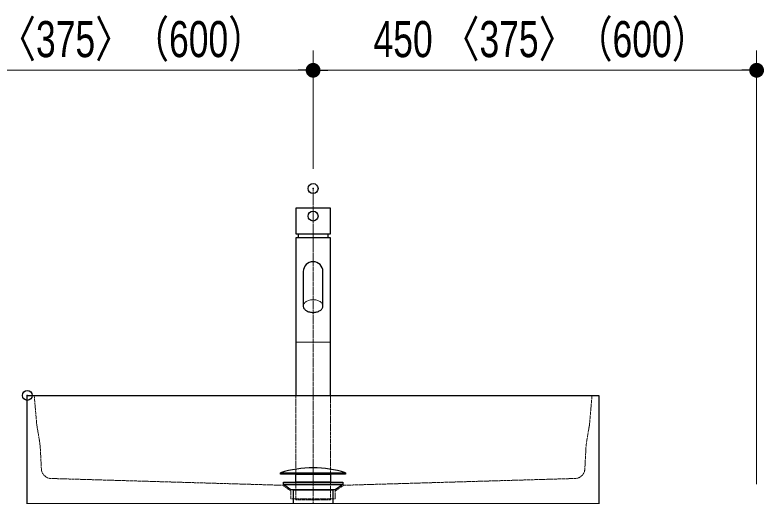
# Model space of a CAD drawing. Units: millimetres, scale not verified. Extents: x -6062 to 6062, y -3045 to 3045.
# Drawn here: x -5170 to -4410, y -1322 to -834 of the extents above; entities that cross this region are included whole.
import ezdxf
from ezdxf.enums import TextEntityAlignment as Align

# ---------------------------------------------------------------- set-up
doc = ezdxf.new("R2010")
doc.units = ezdxf.units.MM
doc.header["$LTSCALE"] = 20
doc.header["$PDMODE"] = 32
doc.header["$PDSIZE"] = 10
doc.linetypes.add('USER1', pattern=[2.91, 1.76, -0.4, 0.35, -0.4])
doc.linetypes.add('USER2', pattern=[1.11, 0.71, -0.4])
for name, color, linetype, lineweight in [('0-1_4給排水', 7, 'Continuous', 30), ('0-2_2寸法-1', 7, 'Continuous', 15), ('0-3_0', 7, 'Continuous', 25), ('0-6_5ボウル・キャビネット', 7, 'Continuous', 15)]:
    doc.layers.add(name, color=color, linetype=linetype, lineweight=lineweight)
doc.layers.add('0-4_Defpoints', color=7, linetype='Continuous')
doc.styles.add('ＭＳ Ｐゴシック', font='')
doc.styles.get('ＭＳ Ｐゴシック').set_extended_font_data('MS PGothic')

# ---------------------------------------------------------------- blocks, each defined once
blk = doc.blocks.new('_Dot')
at = {"layer": '0-3_0'}
blk.add_line((-10, 0), (-20, 0), dxfattribs=at)
for points in [[(0, 0), (-10, 0), (-9.92, 1.25)], [(0, 0), (-9.92, -1.25), (-10, 0)], [(0, 0), (-9.92, 1.25), (-9.69, 2.49)], [(0, 0), (-9.69, -2.49), (-9.92, -1.25)], [(0, 0), (-9.69, 2.49), (-9.3, 3.68)], [(0, 0), (-9.3, -3.68), (-9.69, -2.49)], [(0, 0), (-9.3, 3.68), (-8.76, 4.82)], [(0, 0), (-8.76, -4.82), (-9.3, -3.68)], [(0, 0), (-8.76, 4.82), (-8.09, 5.88)], [(0, 0), (-8.09, -5.88), (-8.76, -4.82)], [(0, 0), (-8.09, 5.88), (-7.29, 6.85)], [(0, 0), (-7.29, -6.85), (-8.09, -5.88)], [(0, 0), (-7.29, 6.85), (-6.37, 7.71)], [(0, 0), (-6.37, -7.71), (-7.29, -6.85)], [(0, 0), (-6.37, 7.71), (-5.36, 8.44)], [(0, 0), (-5.36, -8.44), (-6.37, -7.71)], [(0, 0), (-5.36, 8.44), (-4.26, 9.05)], [(0, 0), (-4.26, -9.05), (-5.36, -8.44)], [(0, 0), (-4.26, 9.05), (-3.09, 9.51)], [(0, 0), (-3.09, -9.51), (-4.26, -9.05)], [(0, 0), (-3.09, 9.51), (-1.87, 9.82)], [(0, 0), (-1.87, -9.82), (-3.09, -9.51)], [(0, 0), (-1.87, 9.82), (-0.63, 9.98)], [(0, 0), (-0.63, -9.98), (-1.87, -9.82)], [(0, 0), (-0.63, 9.98), (0.63, 9.98)], [(0, 0), (0.63, -9.98), (-0.63, -9.98)], [(0, 0), (0.63, 9.98), (1.87, 9.82)], [(0, 0), (1.87, 9.82), (3.09, 9.51)], [(0, 0), (3.09, 9.51), (4.26, 9.05)], [(0, 0), (4.26, 9.05), (5.36, 8.44)], [(0, 0), (5.36, 8.44), (6.37, 7.71)], [(0, 0), (6.37, 7.71), (7.29, 6.85)], [(0, 0), (7.29, 6.85), (8.09, 5.88)], [(0, 0), (8.09, 5.88), (8.76, 4.82)], [(0, 0), (8.76, 4.82), (9.3, 3.68)], [(0, 0), (9.3, 3.68), (9.69, 2.49)], [(0, 0), (9.69, 2.49), (9.92, 1.25)], [(0, 0), (9.92, 1.25), (10, 0)], [(0, 0), (1.87, -9.82), (0.63, -9.98)], [(0, 0), (3.09, -9.51), (1.87, -9.82)], [(0, 0), (4.26, -9.05), (3.09, -9.51)], [(0, 0), (5.36, -8.44), (4.26, -9.05)], [(0, 0), (6.37, -7.71), (5.36, -8.44)], [(0, 0), (7.29, -6.85), (6.37, -7.71)], [(0, 0), (8.09, -5.88), (7.29, -6.85)], [(0, 0), (8.76, -4.82), (8.09, -5.88)], [(0, 0), (9.3, -3.68), (8.76, -4.82)], [(0, 0), (9.69, -2.49), (9.3, -3.68)], [(0, 0), (9.92, -1.25), (9.69, -2.49)], [(0, 0), (10, 0), (9.92, -1.25)]]:
    blk.add_solid(points, dxfattribs=at)
blk = doc.blocks.new('グループ-11')
at = {"layer": '0-6_5ボウル・キャビネット', "linetype": 'USER2'}
for p, q in [((-67260, -24400), (-67213.1, -24936.3)), ((-55986.9, -24936.3), (-55940, -24400)), ((-67196.9, -25063.1), (-67155.3, -25309.3)), ((-56044.7, -25309.3), (-56003.1, -25063.1)), ((-67135.2, -25491.8), (-67114, -25896.7)), ((-56086, -25896.7), (-56064.8, -25491.8))]:
    blk.add_line(p, q, dxfattribs=at)
at = {"layer": '0-6_5ボウル・キャビネット', "lineweight": 30}
blk.add_lwpolyline([(-67400, -24400), (-55800, -24400), (-55800, -26600), (-67400, -26600)], close=True, dxfattribs=at)
at = {"layer": '0-6_5ボウル・キャビネット', "linetype": 'USER2'}
blk.add_lwpolyline([(-66920.1, -26086.1), (-62221.3, -26223.8), (-62050, -26340), (-62050, -26500), (-61150, -26500), (-61150, -26340), (-60978.7, -26223.8), (-56279.9, -26086.1)], dxfattribs=at)
for centre, radius, start, end in [((-65619.2, -24796.8), 1600, 185, 189.57937), ((-57580.8, -24796.8), 1600, 350.42063, 355), ((-68733, -25575.6), 1600, 3, 9.57937), ((-54467, -25575.6), 1600, 170.42063, 177), ((-66914.2, -25886.2), 200, 183, 268.32204), ((-56285.8, -25886.2), 200, 271.67796, 357)]:
    blk.add_arc(centre, radius, start, end, dxfattribs=at)
blk = doc.blocks.new('グループ-17')
at = {"layer": '0-1_4給排水'}
for p, q in [((-61900, -21120), (-61900, -21200)), ((-61300, -21120), (-61300, -21200))]:
    blk.add_line(p, q, dxfattribs=at)
at = {"layer": '0-1_4給排水', "lineweight": 15}
blk.add_line((-61250, -23320), (-61950, -23320), dxfattribs=at)
at = {"layer": '0-1_4給排水'}
blk.add_lwpolyline([(-61950, -20600), (-61950, -21120), (-61250, -21120), (-61250, -20600)], close=True, dxfattribs=at)
for points in [[(-61250, -24400), (-61250, -21200), (-61950, -21200), (-61950, -24400)], [(-61800, -21885.7), (-61800, -22585.7), (-61799.2, -22597.3), (-61796.7, -22609.1), (-61792.3, -22621.1), (-61786, -22633), (-61777.7, -22644.8), (-61767.4, -22656.1), (-61755.3, -22666.8), (-61741.4, -22676.6), (-61726.1, -22685.5), (-61709.4, -22693.3)], [(-61709.4, -22693.3), (-61691.9, -22699.9), (-61673.6, -22705.3), (-61655, -22709.3), (-61636.4, -22712.1), (-61618, -22713.8), (-61600, -22714.3), (-61582, -22713.8), (-61563.6, -22712.1), (-61545, -22709.3), (-61526.4, -22705.3), (-61508.1, -22699.9), (-61490.6, -22693.3), (-61473.9, -22685.5), (-61458.6, -22676.6), (-61444.7, -22666.8), (-61432.6, -22656.1), (-61422.3, -22644.8), (-61414, -22633), (-61407.7, -22621.1), (-61403.3, -22609.1), (-61400.8, -22597.3), (-61400, -22585.7), (-61400, -21885.7)]]:
    blk.add_lwpolyline(points, dxfattribs=at)
at = {"layer": '0-1_4給排水', "lineweight": 15}
blk.add_lwpolyline([(-61400, -22585.7), (-61400.8, -22574.2), (-61403.3, -22562.3), (-61407.7, -22550.3), (-61414, -22538.4), (-61422.3, -22526.7), (-61432.6, -22515.4), (-61444.7, -22504.7), (-61458.6, -22494.8), (-61473.9, -22485.9), (-61490.6, -22478.1), (-61508.1, -22471.5), (-61526.4, -22466.2), (-61545, -22462.1), (-61563.6, -22459.3), (-61582, -22457.7), (-61600, -22457.2), (-61618, -22457.7), (-61636.4, -22459.3), (-61655, -22462.1), (-61673.6, -22466.2), (-61691.9, -22471.5), (-61709.4, -22478.1), (-61726.1, -22485.9), (-61741.4, -22494.8), (-61755.3, -22504.7), (-61767.4, -22515.4), (-61777.7, -22526.7), (-61786, -22538.4), (-61792.3, -22550.3), (-61796.7, -22562.3), (-61799.2, -22574.2), (-61800, -22585.7)], dxfattribs=at)
at = {"layer": '0-1_4給排水', "linetype": 'USER2', "lineweight": 15}
blk.add_lwpolyline([(-61950, -24400), (-61950, -26520), (-61250, -26520), (-61250, -24400)], dxfattribs=at)
at = {"layer": '0-1_4給排水'}
blk.add_circle((-61600, -20760), 100, dxfattribs=at)
for start, end in [(90, 180), (0, 90)]:
    blk.add_arc((-61600, -21885.7), 200, start, end, dxfattribs=at)
blk = doc.blocks.new('グループ-36')
at = {"layer": '0-1_4給排水', "linetype": 'USER1', "lineweight": 15}
blk.add_line((-61600, -41500), (-61600, -20200), dxfattribs=at)
at = {"layer": '0-1_4給排水'}
for points in [[(-62260, -25970), (-60940, -25970), (-60940, -26000), (-62260, -26000)], [(-61950, -26000), (-61250, -26000), (-61250, -26160), (-61950, -26160)], [(-62200, -26160), (-61000, -26160), (-61000, -26210), (-62200, -26210)], [(-62050, -26320), (-62200, -26210), (-61000, -26210), (-61150, -26320)], [(-62000, -26320), (-61200, -26320), (-61200, -27660), (-62000, -27660)]]:
    blk.add_lwpolyline(points, close=True, dxfattribs=at)
blk.add_arc((-61600, -28098), 2228, 72.7687, 107.2313, dxfattribs=at)

msp = doc.modelspace()

# ---------------------------------------------------------------- linework, layer by layer
at = {"layer": '0-2_2寸法-1'}
for p, q in [((-4867.5, -990), (-4867.5, -870)), ((-4867.5, -990), (-4867.5, -870)), ((-4417.5, -1310), (-4417.5, -870)), ((-5302.49, -890), (-4882.51, -890)), ((-4432.51, -890), (-4852.49, -890))]:
    msp.add_line(p, q, dxfattribs=at)
at = {"layer": '0-4_Defpoints'}
for p in [(-4867.5, -890), (-4867.5, -1010), (-5157.5, -1220)]:
    msp.add_point(p, dxfattribs=at)

# ---------------------------------------------------------------- block references
at = {"layer": '0-1_4給排水', "xscale": 0.05, "yscale": 0.05}
for name in ['グループ-36', 'グループ-17']:
    msp.add_blockref(name, (-1787.5, 0), dxfattribs=at)
at = {"layer": '0-2_2寸法-1', "xscale": 0.7503418, "yscale": 0.7503418}
for p in [(-4867.5, -890), (-4417.5, -890)]:
    msp.add_blockref('_Dot', p, dxfattribs=at)
at = {"layer": '0-2_2寸法-1', "xscale": 0.7503418, "yscale": 0.7503418, "rotation": 180}
msp.add_blockref('_Dot', (-4867.5, -890), dxfattribs=at)
at = {"layer": '0-6_5ボウル・キャビネット', "xscale": 0.05, "yscale": 0.05}
msp.add_blockref('グループ-11', (-1787.5, 0), dxfattribs=at)

# ---------------------------------------------------------------- texts
at = {"layer": '0-2_2寸法-1', "style": 'ＭＳ Ｐゴシック', "width": 0.75}
for p in [(-5256.19, -887.65), (-4806.19, -887.65)]:
    msp.add_text('450 〈375〉（600）', height=36.66, dxfattribs=at).set_placement(p, align=Align.BOTTOM_LEFT)

doc.saveas('drawing.dxf')
